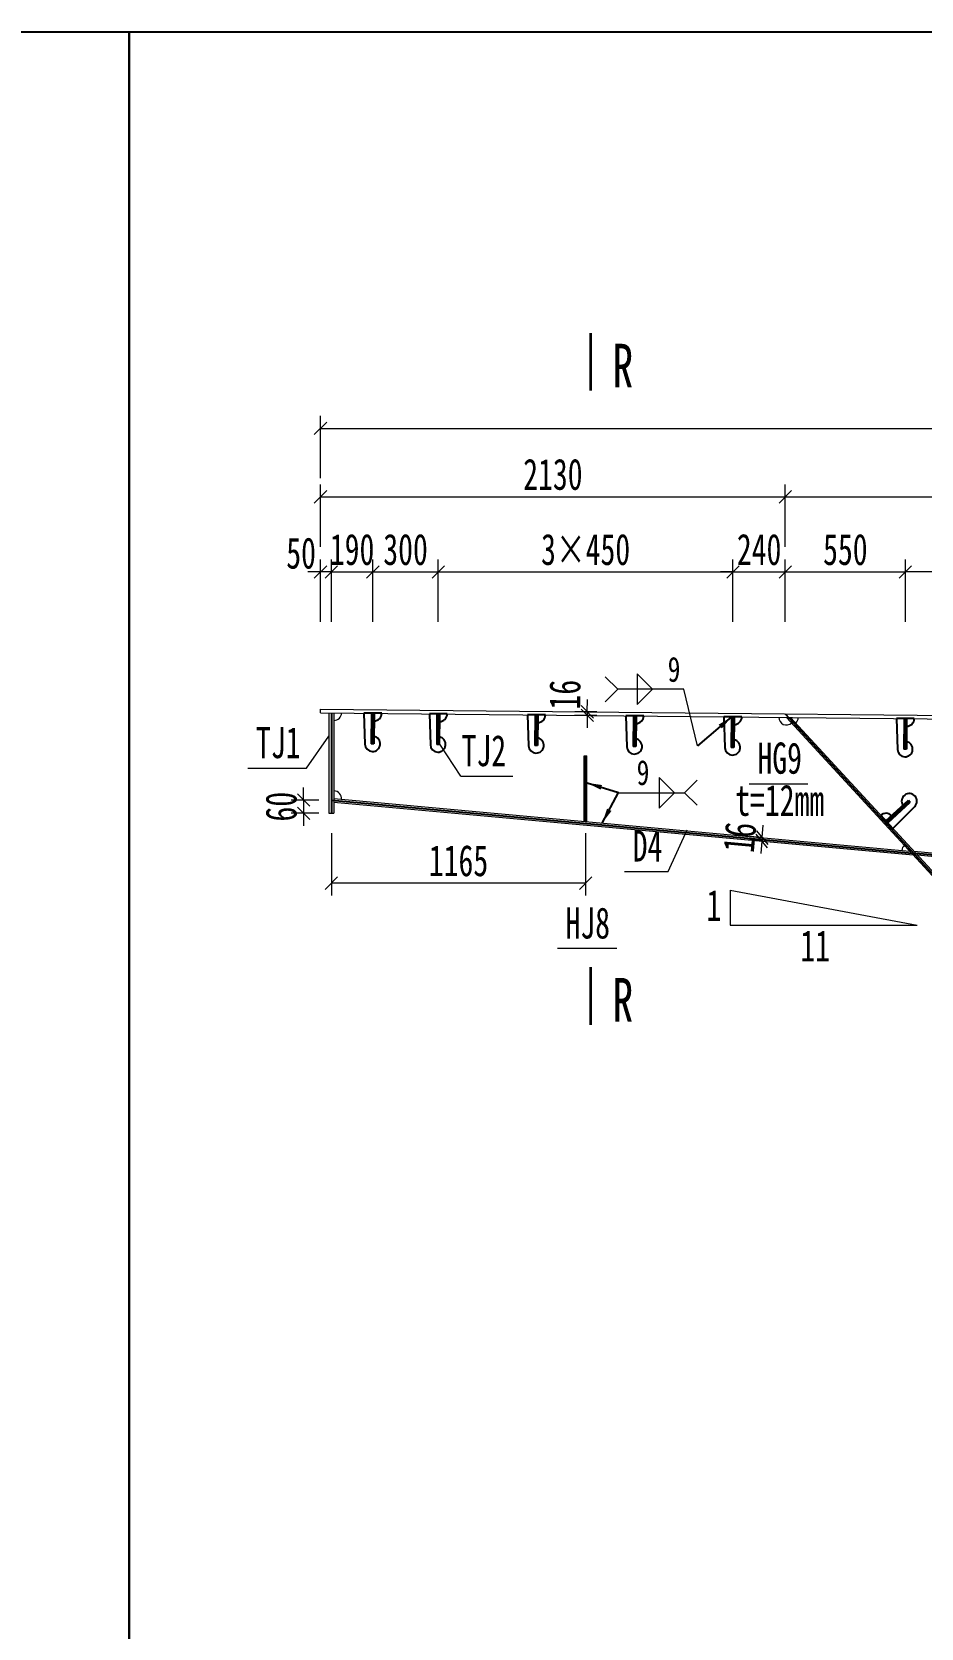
# Model space of a CAD drawing. Header units: millimetres. Extents: x -89049 to 410567, y -307459 to -100425.
# Drawn here: x 190120 to 194195, y -120363 to -113054 of the extents above; entities that cross this region are included whole.
import ezdxf
from ezdxf.enums import TextEntityAlignment as Align

# ---------------------------------------------------------------- set-up
doc = ezdxf.new("R2010")
doc.units = ezdxf.units.MM
doc.layers.get('Defpoints').update_dxf_attribs({"color": 8})
for name, color, linetype, lineweight in [('Dim', 4, 'Continuous', 15), ('文字', 7, 'Continuous', 15), ('粗线', 3, 'Continuous', 35), ('细实线', 4, 'Continuous', 15), ('钢板粗线', 1, 'Continuous', 25), ('钢板细线', 6, 'Continuous', 15)]:
    doc.layers.add(name, color=color, linetype=linetype, lineweight=lineweight)
doc.layers.add('Text', color=4, linetype='Continuous')
doc.styles.add('111', font='', dxfattribs={"width": 0.7})
doc.styles.add('BM_Dim', font='', dxfattribs={"width": 0.85})
doc.styles.add('SMEDI', font='', dxfattribs={"width": 0.75})
doc.styles.get("Standard").update_dxf_attribs({"font": ''})
doc.styles.get('111').set_extended_font_data('仿宋_GB2312')
doc.styles.get('BM_Dim').set_extended_font_data('仿宋_GB2312')
doc.styles.get('SMEDI').set_extended_font_data('仿宋_GB2312')
doc.styles.get('Standard').set_extended_font_data('仿宋_GB2312')
doc.dimstyles.new('200', dxfattribs={"dimscale": 0, "dimtxt": 2.5, "dimasz": 1, "dimexe": 1, "dimexo": 1, "dimgap": 0.6, "dimtad": 1, "dimdec": 0, "dimdsep": 46, "dimtxsty": '111', "dimblk": 'OBLIQUE', "dimcen": 0, "dimclrd": 4, "dimclre": 4, "dimclrt": 4, "dimadec": 1, "dimazin": 2, "dimtfac": 1, "dimtdec": 0, "dimtix": 1, "dimtmove": 2, "dimatfit": 3, "dimfxl": 4, "dimfxlon": 1, "dimtolj": 1, "dimlwd": -1, "dimlwe": -1, "dimarcsym": 0})
doc.dimstyles.new('MSteel_1.0_1.0', dxfattribs={"dimtxt": 3, "dimasz": 1.2, "dimexe": 1, "dimexo": 1, "dimgap": 1, "dimtad": 3, "dimtoh": 1, "dimdec": 0, "dimzin": 0, "dimdsep": 46, "dimtxsty": 'Standard', "dimblk": 'ARCHTICK', "dimcen": 0.09, "dimclrd": 3, "dimclre": 3, "dimadec": 0, "dimazin": 0, "dimtfac": 1, "dimtdec": 4, "dimtofl": 0, "dimtmove": 0, "dimatfit": 3, "dimfxl": 1, "dimtolj": 1, "dimtzin": 0, "dimarcsym": 0})

# ---------------------------------------------------------------- blocks, each defined once
blk = doc.blocks.new('_Oblique')
at = {"color": 0, "linetype": 'ByBlock', "lineweight": -2}
blk.add_line((-0.5, -0.5), (0.5, 0.5), dxfattribs=at)
blk = doc.blocks.new('*D4912')
at = {"layer": 'Defpoints', "color": 0}
for p in [(193572.4, -115182.8), (191442.4, -116167.1), (193572.4, -116176.6)]:
    blk.add_point(p, dxfattribs=at)
at = {"layer": '细实线', "color": 4}
for p, q in [((191442.4, -115411.4), (191442.4, -115125.7)), ((191442.4, -115182.8), (193572.4, -115182.8)), ((193572.4, -115411.4), (193572.4, -115125.7))]:
    blk.add_line(p, q, dxfattribs=at)
at = {"layer": '细实线', "color": 4, "xscale": 57.14285714285715, "yscale": 57.14285714285715, "zscale": 57.14285714285715, "rotation": 180}
blk.add_blockref('_Oblique', (191442.4, -115182.8), dxfattribs=at)
at = {"layer": '细实线', "color": 4, "xscale": 57.14285714285715, "yscale": 57.14285714285715, "zscale": 57.14285714285715}
blk.add_blockref('_Oblique', (193572.4, -115182.8), dxfattribs=at)
at = {"layer": '细实线', "color": 4, "insert": (192507.4, -115080.6), "char_height": 142.86, "attachment_point": 5, "style": '111'}
blk.add_mtext('\\A1;2130', dxfattribs=at)
blk = doc.blocks.new('*D4914')
at = {"layer": 'Defpoints', "color": 0}
for p in [(204754.7, -115182.8), (193572.4, -116176.6), (204754.7, -116183.5)]:
    blk.add_point(p, dxfattribs=at)
at = {"layer": '细实线', "color": 4}
for p, q in [((193572.4, -115411.4), (193572.4, -115125.7)), ((193572.4, -115182.8), (204754.7, -115182.8)), ((204754.7, -115411.4), (204754.7, -115125.7))]:
    blk.add_line(p, q, dxfattribs=at)
at = {"layer": '细实线', "color": 4, "xscale": 57.14285714285715, "yscale": 57.14285714285715, "zscale": 57.14285714285715, "rotation": 180}
blk.add_blockref('_Oblique', (193572.4, -115182.8), dxfattribs=at)
at = {"layer": '细实线', "color": 4, "xscale": 57.14285714285715, "yscale": 57.14285714285715, "zscale": 57.14285714285715}
blk.add_blockref('_Oblique', (204754.7, -115182.8), dxfattribs=at)
at = {"layer": '细实线', "color": 4, "insert": (199163.6, -115080.6), "char_height": 142.86, "attachment_point": 5, "style": '111'}
blk.add_mtext('\\A1;11179', dxfattribs=at)
blk = doc.blocks.new('*D4918')
at = {"layer": 'Defpoints', "color": 0}
for p in [(191492.4, -116571.4), (191365.3, -116631.8), (191492.4, -116631.8)]:
    blk.add_point(p, dxfattribs=at)
at = {"layer": '细实线', "color": 4}
for p, q in [((191435.3, -116571.4), (191308.1, -116571.4)), ((191365.3, -116571.4), (191365.3, -116514.3)), ((191365.3, -116571.4), (191365.3, -116631.8)), ((191435.3, -116631.8), (191308.1, -116631.8)), ((191365.3, -116631.8), (191365.3, -116688.9))]:
    blk.add_line(p, q, dxfattribs=at)
at = {"layer": '细实线', "color": 4, "xscale": 57.14285714285715, "yscale": 57.14285714285715, "zscale": 57.14285714285715}
for p, rotation in [((191365.3, -116571.4), 270), ((191365.3, -116631.8), 90)]:
    blk.add_blockref('_Oblique', p, dxfattribs=dict(at, rotation=rotation))
at = {"layer": '细实线', "color": 4, "insert": (191263, -116601.6), "char_height": 142.86, "attachment_point": 5, "rotation": 90, "style": '111'}
blk.add_mtext('\\A1;60', dxfattribs=at)
blk = doc.blocks.new('*D4920')
at = {"layer": 'Defpoints', "color": 0}
for p in [(192664.9, -116183.5), (192766.1, -116184.6), (192766.3, -116168.6)]:
    blk.add_point(p, dxfattribs=at)
at = {"layer": '细实线', "color": 4}
for p, q in [((192665.1, -116167.5), (192665.6, -116110.4)), ((192709, -116184), (192607.8, -116183)), ((192709.1, -116168), (192607.9, -116167)), ((192664.9, -116183.5), (192664.3, -116240.7)), ((192665.1, -116167.5), (192664.9, -116183.5))]:
    blk.add_line(p, q, dxfattribs=at)
at = {"layer": '细实线', "color": 4, "xscale": 57.1428571428572, "yscale": 57.1428571428572, "zscale": 57.1428571428572}
for p, rotation in [((192664.9, -116183.5), 89.42629083929008), ((192665.1, -116167.5), 269.4262908392901)]:
    blk.add_blockref('_Oblique', p, dxfattribs=dict(at, rotation=rotation))
at = {"layer": '细实线', "color": 4, "insert": (192562.7, -116088.6), "char_height": 142.86, "attachment_point": 5, "rotation": 89.42629, "style": '111'}
blk.add_mtext('\\A1;16', dxfattribs=at)
blk = doc.blocks.new('14-160加劲 有过焊孔')
at = {"layer": 'Defpoints'}
blk.add_line((38609.4, 31489.3), (38609.4, 31629.3), dxfattribs=at)
at = {"layer": '钢板粗线', "color": 7}
for p, q in [((38603.4, 31489.3), (38603.4, 31629.3)), ((38603.4, 31629.3), (38615.4, 31629.3)), ((38615.4, 31489.3), (38615.4, 31629.3)), ((38650.4, 31489.3), (38644.3, 31630.8)), ((38568.4, 31489.3), (38650.4, 31489.3))]:
    blk.add_line(p, q, dxfattribs=at)
for centre, start, end in [((38609.4, 31629.3), 2.44105, 260.12911), ((38603.4, 31489.3), 90, 180)]:
    blk.add_arc(centre, 35, start, end, dxfattribs=at)
blk = doc.blocks.new('*D4924')
at = {"layer": 'Defpoints', "color": 0}
for p in [(191442.4, -115526.9), (191442.4, -116165.6), (191492.4, -116180.8)]:
    blk.add_point(p, dxfattribs=at)
at = {"layer": '细实线', "color": 4}
for p, q in [((191442.4, -115755.4), (191442.4, -115469.7)), ((191492.4, -115755.4), (191492.4, -115469.7)), ((191442.4, -115526.9), (191385.3, -115526.9)), ((191492.4, -115526.9), (191442.4, -115526.9)), ((191492.4, -115526.9), (191549.6, -115526.9))]:
    blk.add_line(p, q, dxfattribs=at)
at = {"layer": '细实线', "color": 4, "xscale": 57.14285714285715, "yscale": 57.14285714285715, "zscale": 57.14285714285715}
blk.add_blockref('_Oblique', (191442.4, -115526.9), dxfattribs=at)
at = {"layer": '细实线', "color": 4, "xscale": 57.14285714285715, "yscale": 57.14285714285715, "zscale": 57.14285714285715, "rotation": 180}
blk.add_blockref('_Oblique', (191492.4, -115526.9), dxfattribs=at)
at = {"layer": '细实线', "color": 4, "insert": (191353.7, -115441.3), "char_height": 142.86, "attachment_point": 5, "style": '111'}
blk.add_mtext('\\A1;50', dxfattribs=at)
blk = doc.blocks.new('*D4925')
at = {"layer": 'Defpoints', "color": 0}
for p in [(193464.9, -116759.1), (193495.9, -116761.9), (193497.3, -116746)]:
    blk.add_point(p, dxfattribs=at)
at = {"layer": '细实线', "color": 4}
for p, q in [((193466.4, -116743.2), (193471.5, -116686.3)), ((193464.9, -116759.1), (193408, -116753.9)), ((193466.4, -116743.2), (193409.5, -116738)), ((193464.9, -116759.1), (193459.7, -116816)), ((193466.4, -116743.2), (193464.9, -116759.1))]:
    blk.add_line(p, q, dxfattribs=at)
at = {"layer": '细实线', "color": 4, "xscale": 57.14285714285715, "yscale": 57.14285714285715, "zscale": 57.14285714285715}
for p, rotation in [((193466.4, -116743.2), 264.7955185572884), ((193464.9, -116759.1), 84.79551855728839)]:
    blk.add_blockref('_Oblique', p, dxfattribs=dict(at, rotation=rotation))
at = {"layer": '细实线', "color": 4, "insert": (193363.8, -116741.9), "char_height": 142.86, "attachment_point": 5, "rotation": 84.79552, "style": '111'}
blk.add_mtext('\\A1;16', dxfattribs=at)
blk = doc.blocks.new('*D4926')
at = {"layer": 'Defpoints', "color": 0}
for p in [(204754.7, -114869.5), (191442.4, -116169.7), (204754.7, -116183.5)]:
    blk.add_point(p, dxfattribs=at)
at = {"layer": '细实线', "color": 4}
for p, q in [((191442.4, -115098.1), (191442.4, -114812.4)), ((204754.7, -115098.1), (204754.7, -114812.4)), ((191442.4, -114869.5), (204754.7, -114869.5))]:
    blk.add_line(p, q, dxfattribs=at)
at = {"layer": '细实线', "color": 4, "xscale": 57.14285714285715, "yscale": 57.14285714285715, "zscale": 57.14285714285715, "rotation": 180}
blk.add_blockref('_Oblique', (191442.4, -114869.5), dxfattribs=at)
at = {"layer": '细实线', "color": 4, "xscale": 57.14285714285715, "yscale": 57.14285714285715, "zscale": 57.14285714285715}
blk.add_blockref('_Oblique', (204754.7, -114869.5), dxfattribs=at)
at = {"layer": '细实线', "color": 4, "insert": (198098.6, -114767.3), "char_height": 142.86, "attachment_point": 5, "style": '111'}
blk.add_mtext('\\A1;13309', dxfattribs=at)
blk = doc.blocks.new('*D4933')
at = {"layer": 'Defpoints', "color": 0}
for p in [(191492.4, -116624.9), (192657.4, -116630.1), (191492.4, -116951.7)]:
    blk.add_point(p, dxfattribs=at)
at = {"layer": '细实线', "color": 4}
for p, q in [((191492.4, -116723.2), (191492.4, -117008.9)), ((192657.4, -116723.2), (192657.4, -117008.9)), ((192657.4, -116951.7), (191492.4, -116951.7))]:
    blk.add_line(p, q, dxfattribs=at)
at = {"layer": '细实线', "color": 4, "xscale": 57.14285714285715, "yscale": 57.14285714285715, "zscale": 57.14285714285715, "rotation": 180}
blk.add_blockref('_Oblique', (191492.4, -116951.7), dxfattribs=at)
at = {"layer": '细实线', "color": 4, "xscale": 57.14285714285715, "yscale": 57.14285714285715, "zscale": 57.14285714285715}
blk.add_blockref('_Oblique', (192657.4, -116951.7), dxfattribs=at)
at = {"layer": '细实线', "color": 4, "insert": (192074.9, -116849.5), "char_height": 142.86, "attachment_point": 5, "style": '111'}
blk.add_mtext('\\A1;1165', dxfattribs=at)
blk = doc.blocks.new('12-140加劲 有过焊孔')
at = {"layer": 'Defpoints'}
blk.add_line((0, 0), (0, 140), dxfattribs=at)
at = {"layer": '钢板粗线', "color": 7}
for p, q in [((-6, 0), (-6, 140)), ((-6, 140), (6, 140)), ((6, 0), (6, 140)), ((41, 0), (35, 141.5)), ((-41, 0), (41, 0))]:
    blk.add_line(p, q, dxfattribs=at)
for centre, start, end in [((0, 140), 2.44105, 260.12911), ((-6, 0), 90, 180)]:
    blk.add_arc(centre, 35, start, end, dxfattribs=at)
blk = doc.blocks.new('*D4946')
at = {"layer": 'Defpoints', "color": 0}
for p in [(191682.4, -115526.9), (191492.4, -116180.8), (191682.4, -116173.7)]:
    blk.add_point(p, dxfattribs=at)
at = {"layer": '细实线', "color": 4}
for p, q in [((191492.4, -115755.4), (191492.4, -115469.7)), ((191682.4, -115755.4), (191682.4, -115469.7)), ((191492.4, -115526.9), (191435.3, -115526.9)), ((191492.4, -115526.9), (191682.4, -115526.9)), ((191682.4, -115526.9), (191739.6, -115526.9))]:
    blk.add_line(p, q, dxfattribs=at)
at = {"layer": '细实线', "color": 4, "xscale": 57.14285714285715, "yscale": 57.14285714285715, "zscale": 57.14285714285715}
blk.add_blockref('_Oblique', (191492.4, -115526.9), dxfattribs=at)
at = {"layer": '细实线', "color": 4, "xscale": 57.14285714285715, "yscale": 57.14285714285715, "zscale": 57.14285714285715, "rotation": 180}
blk.add_blockref('_Oblique', (191682.4, -115526.9), dxfattribs=at)
at = {"layer": '细实线', "color": 4, "insert": (191587.4, -115424.6), "char_height": 142.86, "attachment_point": 5, "style": '111'}
blk.add_mtext('\\A1;190', dxfattribs=at)
blk = doc.blocks.new('*D4952')
at = {"layer": 'Defpoints', "color": 0}
for p in [(194122.4, -115526.9), (194122.4, -116198.8), (195772.5, -116215.3)]:
    blk.add_point(p, dxfattribs=at)
at = {"layer": '细实线', "color": 4}
for p, q in [((194122.4, -115755.4), (194122.4, -115469.7)), ((195772.5, -115755.4), (195772.5, -115469.7)), ((195772.5, -115526.9), (194122.4, -115526.9))]:
    blk.add_line(p, q, dxfattribs=at)
at = {"layer": '细实线', "color": 4, "xscale": 57.14285714285715, "yscale": 57.14285714285715, "zscale": 57.14285714285715, "rotation": 180}
blk.add_blockref('_Oblique', (194122.4, -115526.9), dxfattribs=at)
at = {"layer": '细实线', "color": 4, "xscale": 57.14285714285715, "yscale": 57.14285714285715, "zscale": 57.14285714285715}
blk.add_blockref('_Oblique', (195772.5, -115526.9), dxfattribs=at)
at = {"layer": '细实线', "color": 4, "insert": (194947.5, -115424.6), "char_height": 142.86, "attachment_point": 5, "style": '111'}
blk.add_mtext('\\A1;3×550', dxfattribs=at)
blk = doc.blocks.new('_ArchTick')
at = {"color": 0, "linetype": 'ByBlock', "const_width": 0.15}
blk.add_lwpolyline([(-0.5, -0.5), (0.5, 0.5)], dxfattribs=at)
blk = doc.blocks.new('角焊缝1')
at = {"layer": 'Dim'}
blk.add_line((-3101.17, 370.22), (-3106.48, 370.22), dxfattribs=at)
blk.add_lwpolyline([(-3107.48, 369.22), (-3106.48, 370.22), (-3107.48, 371.22)], dxfattribs=at)
blk.add_lwpolyline([(-3104.91, 371.45), (-3104.91, 368.99), (-3103.68, 370.22)], close=True, dxfattribs=at)
blk = doc.blocks.new('角焊缝2')
at = {"layer": 'Dim'}
blk.add_line((-3138.01, 370.22), (-3132.7, 370.22), dxfattribs=at)
blk.add_lwpolyline([(-3134.75, 371.45), (-3134.75, 368.99), (-3133.52, 370.22)], close=True, dxfattribs=at)
blk.add_lwpolyline([(-3131.7, 369.22), (-3132.7, 370.22), (-3131.7, 371.22)], dxfattribs=at)
blk = doc.blocks.new('*D4969')
at = {"layer": 'Defpoints', "color": 0}
for p in [(193332.4, -115526.9), (191982.4, -116177.3), (193332.4, -116190.9)]:
    blk.add_point(p, dxfattribs=at)
at = {"layer": '细实线', "color": 4}
for p, q in [((191982.4, -115755.4), (191982.4, -115469.7)), ((193332.4, -115755.4), (193332.4, -115469.7)), ((191982.4, -115526.9), (193332.4, -115526.9))]:
    blk.add_line(p, q, dxfattribs=at)
at = {"layer": '细实线', "color": 4, "xscale": 57.14285714285715, "yscale": 57.14285714285715, "zscale": 57.14285714285715, "rotation": 180}
blk.add_blockref('_Oblique', (191982.4, -115526.9), dxfattribs=at)
at = {"layer": '细实线', "color": 4, "xscale": 57.14285714285715, "yscale": 57.14285714285715, "zscale": 57.14285714285715}
blk.add_blockref('_Oblique', (193332.4, -115526.9), dxfattribs=at)
at = {"layer": '细实线', "color": 4, "insert": (192657.4, -115424.6), "char_height": 142.86, "attachment_point": 5, "style": '111'}
blk.add_mtext('\\A1;3×450', dxfattribs=at)
blk = doc.blocks.new('*D4970')
at = {"layer": 'Defpoints', "color": 0}
for p in [(191982.4, -115526.9), (191682.4, -116173.7), (191982.4, -116176.7)]:
    blk.add_point(p, dxfattribs=at)
at = {"layer": '细实线', "color": 4}
for p, q in [((191682.4, -115755.4), (191682.4, -115469.7)), ((191982.4, -115755.4), (191982.4, -115469.7)), ((191682.4, -115526.9), (191982.4, -115526.9))]:
    blk.add_line(p, q, dxfattribs=at)
at = {"layer": '细实线', "color": 4, "xscale": 57.14285714285715, "yscale": 57.14285714285715, "zscale": 57.14285714285715, "rotation": 180}
blk.add_blockref('_Oblique', (191682.4, -115526.9), dxfattribs=at)
at = {"layer": '细实线', "color": 4, "xscale": 57.14285714285715, "yscale": 57.14285714285715, "zscale": 57.14285714285715}
blk.add_blockref('_Oblique', (191982.4, -115526.9), dxfattribs=at)
at = {"layer": '细实线', "color": 4, "insert": (191832.4, -115424.6), "char_height": 142.86, "attachment_point": 5, "style": '111'}
blk.add_mtext('\\A1;300', dxfattribs=at)
blk = doc.blocks.new('*D4971')
at = {"layer": 'Defpoints', "color": 0}
for p in [(193572.4, -115526.9), (193332.4, -116190.9), (193572.4, -116177.3)]:
    blk.add_point(p, dxfattribs=at)
at = {"layer": '细实线', "color": 4}
for p, q in [((193332.4, -115755.4), (193332.4, -115469.7)), ((193572.4, -115755.4), (193572.4, -115469.7)), ((193332.4, -115526.9), (193275.3, -115526.9)), ((193332.4, -115526.9), (193572.4, -115526.9)), ((193572.4, -115526.9), (193629.6, -115526.9))]:
    blk.add_line(p, q, dxfattribs=at)
at = {"layer": '细实线', "color": 4, "xscale": 57.14285714285715, "yscale": 57.14285714285715, "zscale": 57.14285714285715}
blk.add_blockref('_Oblique', (193332.4, -115526.9), dxfattribs=at)
at = {"layer": '细实线', "color": 4, "xscale": 57.14285714285715, "yscale": 57.14285714285715, "zscale": 57.14285714285715, "rotation": 180}
blk.add_blockref('_Oblique', (193572.4, -115526.9), dxfattribs=at)
at = {"layer": '细实线', "color": 4, "insert": (193452.4, -115424.6), "char_height": 142.86, "attachment_point": 5, "style": '111'}
blk.add_mtext('\\A1;240', dxfattribs=at)
blk = doc.blocks.new('*D4972')
at = {"layer": 'Defpoints', "color": 0}
for p in [(194122.4, -115526.9), (193572.4, -116176.6), (194122.4, -116198.1)]:
    blk.add_point(p, dxfattribs=at)
at = {"layer": '细实线', "color": 4}
for p, q in [((193572.4, -115755.4), (193572.4, -115469.7)), ((194122.4, -115755.4), (194122.4, -115469.7)), ((193572.4, -115526.9), (194122.4, -115526.9))]:
    blk.add_line(p, q, dxfattribs=at)
at = {"layer": '细实线', "color": 4, "xscale": 57.14285714285715, "yscale": 57.14285714285715, "zscale": 57.14285714285715, "rotation": 180}
blk.add_blockref('_Oblique', (193572.4, -115526.9), dxfattribs=at)
at = {"layer": '细实线', "color": 4, "xscale": 57.14285714285715, "yscale": 57.14285714285715, "zscale": 57.14285714285715}
blk.add_blockref('_Oblique', (194122.4, -115526.9), dxfattribs=at)
at = {"layer": '细实线', "color": 4, "insert": (193847.4, -115424.6), "char_height": 142.86, "attachment_point": 5, "style": '111'}
blk.add_mtext('\\A1;550', dxfattribs=at)
blk = doc.blocks.new('*D4990')
at = {"layer": 'Defpoints', "color": 0}
for p in [(193593, -116209.3), (195490, -118413.2), (195608.3, -118441), (195648.7, -118441), (202721.6, -118441)]:
    blk.add_point(p, dxfattribs=at)
at = {"layer": '细实线', "color": 4}
blk.add_line((195551.1, -118441), (195430.4, -118441), dxfattribs=at)
blk.add_arc((195648.7, -118441), 161.2, 132.64892, 180, dxfattribs=at)
at = {"layer": '细实线', "color": 4, "xscale": 57.14285714285715, "yscale": 57.14285714285715, "zscale": 57.14285714285715}
for p, rotation in [((195539.5, -118322.5), 42.64891912976118), ((195487.5, -118441), 270)]:
    blk.add_blockref('_Oblique', p, dxfattribs=dict(at, rotation=rotation))
at = {"layer": '细实线', "color": 4, "insert": (195350, -118343.2), "char_height": 142.857, "attachment_point": 5, "rotation": 71.85434, "style": '111'}
blk.add_mtext('\\A1;47.4%%d', dxfattribs=at)

msp = doc.modelspace()

# ---------------------------------------------------------------- linework, layer by layer
at = {"layer": 'Defpoints'}
for p, q in [((191492.4, -116171.8), (191492.4, -116631.8)), ((193572.4, -116176.6), (195658.3, -118441)), ((192657.4, -116669.5), (192657.4, -116369.5)), ((191492.4, -116571.4), (194170.3, -116815.3)), ((194618.2, -116858.2), (194170.3, -116815.3))]:
    msp.add_line(p, q, dxfattribs=at)
for points in [[(168566.6, -113054.1), (190566.6, -113054.1), (190566.6, -127671.3), (168566.6, -127671.3)], [(190566.6, -113054.1), (212566.6, -113054.1), (212566.6, -127671.3), (190566.6, -127671.3)]]:
    msp.add_lwpolyline(points, close=True, dxfattribs=at)
at = {"layer": '粗线'}
for p, q in [((192681.1, -114696.5), (192681.1, -114433.2)), ((192681.1, -117600.3), (192681.1, -117337.1))]:
    msp.add_line(p, q, dxfattribs=at)
at = {"layer": '细实线', "color": 8}
msp.add_line((193170.6, -116323.1), (193107.5, -116064), dxfattribs=at)
at = {"layer": '细实线'}
for p, q in [((191378.3, -116425.4), (191480.4, -116278.1)), ((192086.3, -116462.2), (191988.8, -116315.4)), ((191109.6, -116425.4), (191378.3, -116425.4)), ((192086.3, -116462.2), (192324.2, -116462.2)), ((193407.2, -116496.6), (193676, -116496.6)), ((193035.7, -116898.5), (193122.4, -116708)), ((192836.2, -116898.5), (193035.7, -116898.5)), ((193320.4, -116983.8), (194176, -117143.8)), ((193320.4, -116983.8), (193320.4, -117143.8)), ((193320.4, -117143.8), (194176, -117143.8)), ((192528.8, -117249), (192799.7, -117249))]:
    msp.add_line(p, q, dxfattribs=at)
at = {"layer": '钢板细线'}
for p, q in [((191442.4, -116171.3), (191442.4, -116155.3)), ((191480.4, -116171.7), (191480.4, -116631.8)), ((191504.4, -116171.9), (191504.4, -116631.8)), ((193577.7, -116192.7), (195648.7, -118441)), ((193596.9, -116192.9), (195667.8, -118441)), ((192651.4, -116369.5), (192663.4, -116369.5)), ((192651.4, -116669), (192651.4, -116369.5)), ((192663.4, -116670.1), (192663.4, -116369.5)), ((191504.4, -116564.5), (194141.4, -116804.7)), ((191480.4, -116631.8), (191504.4, -116631.8)), ((191504.4, -116580.5), (194157.6, -116822.2))]:
    msp.add_line(p, q, dxfattribs=at)
at = {"layer": '钢板细线', "color": 7}
for p, q in [((194619, -116850.3), (194162.2, -116806.5)), ((194617.5, -116866.2), (194178.4, -116824.2))]:
    msp.add_line(p, q, dxfattribs=at)
at = {"layer": '钢板细线'}
for points in [[(191442.4, -116155.3), (200554.7, -116246.5), (205392.8, -116174)], [(191442.4, -116171.3), (200554.8, -116262.5), (205392.8, -116190)]]:
    msp.add_lwpolyline(points, dxfattribs=at)
for centre, start, end in [((191504.4, -116171.9), 270, 359.42629), ((193577.6, -116192.7), 179.42629, 312.30941), ((193596.8, -116192.9), 312.30941, 359.42629), ((191504.4, -116564.5), 354.79552, 90), ((194141.4, -116804.7), 132.64892, 174.83592)]:
    msp.add_arc(centre, 35, start, end, dxfattribs=at)

# ---------------------------------------------------------------- block references
at = {"layer": '细实线', "color": 8, "xscale": 57.1428571428572, "yscale": 57.1428571428572, "zscale": 57.1428571428572}
for name, p in [('角焊缝1', (370317.5, -137219.6)), ('角焊缝2', (372122.5, -137693))]:
    msp.add_blockref(name, p, dxfattribs=at)
at = {"layer": '细实线', "rotation": 179.4262908401}
for p in [(191682.4, -116173.7), (191982.4, -116176.7), (192432.4, -116181.2), (192882.4, -116185.7), (193332.4, -116190.2), (194122.4, -116198.1)]:
    msp.add_blockref('12-140加劲 有过焊孔', p, dxfattribs=at)
at = {"layer": '钢板细线', "rotation": 312.6489191297555}
msp.add_blockref('14-160加劲 有过焊孔', (144718.4, -109607.3), dxfattribs=at)

# ---------------------------------------------------------------- texts
at = {"layer": 'Text', "style": 'SMEDI', "width": 0.75}
for p in [(193033.3, -115972.6), (192891.2, -116445.4)]:
    msp.add_text('9', height=114.3, dxfattribs=at).set_placement(p, align=Align.MIDDLE_LEFT)
at = {"layer": '文字', "style": 'BM_Dim', "width": 0.7}
for p in [(192827.8, -114682.2), (192827.8, -117586.1)]:
    msp.add_text('R', height=200, dxfattribs=at).set_placement(p, align=Align.CENTER)
for s, height, p in [('TJ1', 142.86, (191249.1, -116422.4)), ('TJ2', 142.86, (192191.2, -116459.2)), ('HG9', 142.86, (193546.7, -116493.5)), ('t=12mm', 142.86, (193546.7, -116686.4)), ('D4', 142.86, (192941.1, -116895.5)), ('1', 142.9, (193245.5, -117167.9)), ('HJ8', 142.86, (192667.2, -117248.4)), ('11', 142.86, (193709.1, -117353.1))]:
    msp.add_text(s, height=height, dxfattribs=at).set_placement(p, align=Align.BOTTOM_CENTER)

# ---------------------------------------------------------------- dimensions: what is measured, and where the dimension line sits
at = {"layer": '细实线'}
for base, p1, p2, text, picture, middle in [((204754.7, -114869.5), (191442.4, -116169.7), (204754.7, -116183.5), '13309', '*D4926', (198098.6, -114767.3)), ((204754.7, -115182.8), (193572.4, -116176.6), (204754.7, -116183.5), '11179', '*D4914', (199163.6, -115080.6)), ((193332.4, -115526.9), (191982.4, -116177.3), (193332.4, -116190.9), '3×450', '*D4969', (192657.4, -115424.6)), ((194122.4, -115526.9), (195772.5, -116215.3), (194122.4, -116198.8), '3×550', '*D4952', (194947.5, -115424.6))]:
    dim = msp.add_linear_dim(base=base, p1=p1, p2=p2, text=text, dimstyle='200', override={"dimscale": 57.142857, "dimtxsty": '111', "dimblk": 'Oblique'}, dxfattribs=at)
    dim.commit()
    dim.dimension.update_dxf_attribs({"geometry": picture, "text_midpoint": middle})
for base, p1, p2, override, picture, middle in [((193572.4, -115182.8), (191442.4, -116167.1), (193572.4, -116176.6), {"dimscale": 57.142857, "dimtxsty": '111', "dimblk": 'Oblique'}, '*D4912', (192507.4, -115080.6)), ((191682.4, -115526.9), (191492.4, -116180.8), (191682.4, -116173.7), {"dimscale": 57.142857, "dimblk": 'Oblique'}, '*D4946', (191587.4, -115424.6)), ((191982.4, -115526.9), (191682.4, -116173.7), (191982.4, -116176.7), {"dimscale": 57.142857, "dimblk": 'Oblique'}, '*D4970', (191832.4, -115424.6)), ((193572.4, -115526.9), (193332.4, -116190.9), (193572.4, -116177.3), {"dimscale": 57.142857, "dimblk": 'Oblique'}, '*D4971', (193452.4, -115424.6)), ((194122.4, -115526.9), (193572.4, -116176.6), (194122.4, -116198.1), {"dimscale": 57.142857, "dimblk": 'Oblique'}, '*D4972', (193847.4, -115424.6)), ((191492.4, -116951.7), (192657.4, -116630.1), (191492.4, -116624.9), {"dimscale": 57.142857, "dimblk": 'Oblique'}, '*D4933', (192074.9, -116849.5))]:
    dim = msp.add_linear_dim(base=base, p1=p1, p2=p2, dimstyle='200', override=override, dxfattribs=at)
    dim.commit()
    dim.dimension.update_dxf_attribs({"geometry": picture, "text_midpoint": middle})
dim = msp.add_linear_dim(base=(191442.4, -115526.9), p1=(191492.4, -116180.8), p2=(191442.4, -116165.6), dimstyle='200', override={"dimscale": 57.142857, "dimblk": 'Oblique'}, dxfattribs=at)
dim.commit()
dim.dimension.update_dxf_attribs({"geometry": '*D4924', "text_midpoint": (191353.7, -115441.3), "dimtype": 160})
dim = msp.add_linear_dim(base=(192664.9, -116183.5), p1=(192766.3, -116168.6), p2=(192766.1, -116184.6), angle=269.42629, dimstyle='200', override={"dimscale": 57.142857}, dxfattribs=at)
dim.commit()
dim.dimension.update_dxf_attribs({"geometry": '*D4920', "text_midpoint": (192562.7, -116088.6), "dimtype": 161})
dim = msp.add_angular_dim_2l(base=(195490, -118413.2), line1=((193593, -116209.3), (195648.7, -118441)), line2=((202721.6, -118441), (195608.3, -118441)), dimstyle='200', override={"dimscale": 57.142857, "dimblk": 'Oblique'}, dxfattribs=at)
dim.commit()
dim.dimension.update_dxf_attribs({"geometry": '*D4990', "text_midpoint": (195350, -118343.2), "dimtype": 162})
dim = msp.add_linear_dim(base=(191365.3, -116631.8), p1=(191492.4, -116571.4), p2=(191492.4, -116631.8), angle=90, dimstyle='200', override={"dimscale": 57.142857, "dimblk": 'Oblique'}, dxfattribs=at)
dim.commit()
dim.dimension.update_dxf_attribs({"geometry": '*D4918', "text_midpoint": (191263, -116601.6)})
dim = msp.add_aligned_dim(p1=(193497.3, -116746), p2=(193495.9, -116761.9), distance=-31.1, dimstyle='200', override={"dimscale": 57.142857, "dimblk": 'Oblique'}, dxfattribs=at)
dim.commit()
dim.dimension.update_dxf_attribs({"geometry": '*D4925', "text_midpoint": (193363.8, -116741.9)})

# ---------------------------------------------------------------- leaders
at = {"layer": 'Dim'}
for points in [[(193326.4, -116190.2), (193170.6, -116323.1)], [(192664, -116492.9), (192807.7, -116537.4)], [(192733.5, -116676.4), (192807.7, -116537.4)]]:
    msp.add_leader(points, dimstyle='MSteel_1.0_1.0', override={"dimscale": 57.142857, "dimclrd": 256}, dxfattribs=at)

doc.saveas('drawing.dxf')
